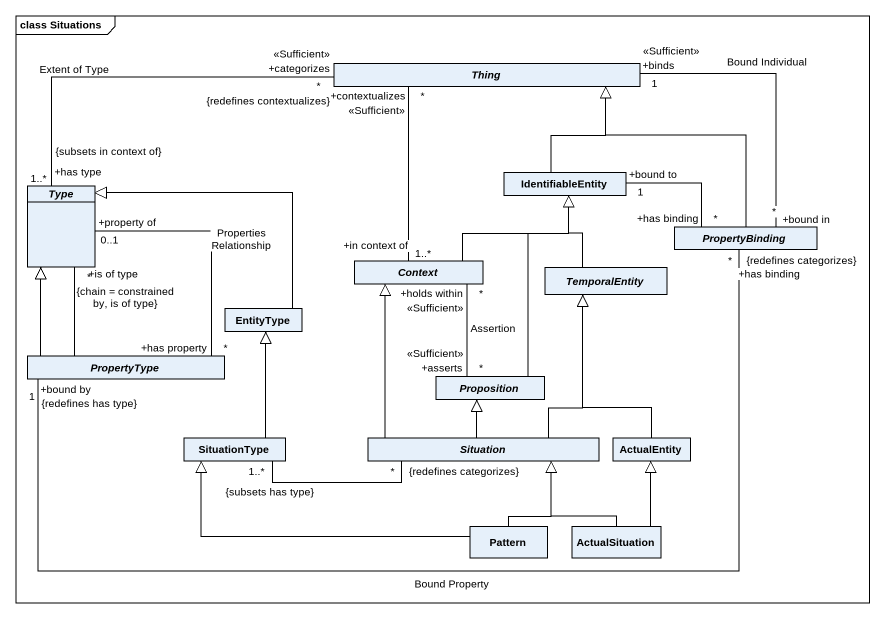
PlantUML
@startuml
mainframe class Situations
hide circle
hide empty members
abstract class Thing
class IdentifiableEntity
abstract class Type
abstract class Context
abstract class TemporalEntity
abstract class PropertyBinding
class EntityType
abstract class PropertyType
abstract class Proposition
class SituationType
abstract class Situation
class ActualEntity
class Pattern
class ActualSituation
IdentifiableEntity -up-|> Thing
IdentifiableEntity "+bound to\n1" -right- "+has binding\n*" PropertyBinding
Type "+has type\n1..*\n{subsets in context of}" -right- "+categorizes\n{redefines contextualizes}\n*\n<<Sufficient>>" Thing : Extent of Type
Type "+property of\n0..1" -- "+has property\n*" PropertyType : Properties Relationship
Context "+in context of\n1..*" -up- "+contextualizes\n*\n<<Sufficient>>" Thing
Context -up-|> IdentifiableEntity
Context "+holds within\n*\n<<Sufficient>>" -- "+asserts\n*\n<<Sufficient>>" Proposition : Assertion
TemporalEntity -up-|> IdentifiableEntity
PropertyBinding "+bound in\n*" -up- "+binds\n1\n<<Sufficient>>" Thing : Bound Individual
PropertyBinding -up-|> Thing
EntityType -left-|> Type
PropertyType -up- "{chain = constrained by, is of type}\n+is of type\n*" Type
PropertyType -up-|> Type
PropertyType "+bound by\n1\n{redefines has type}" -right- "*\n+has binding\n{redefines categorizes}" PropertyBinding : Bound Property
Proposition -up-|> IdentifiableEntity
SituationType -up-|> EntityType
SituationType "1..*\n{subsets has type}" -right- "{redefines categorizes}\n*" Situation
Situation -up-|> Context
Situation -up-|> TemporalEntity
Situation -up-|> Proposition
ActualEntity -up-|> TemporalEntity
Pattern -left-|> SituationType
Pattern -up-|> Situation
ActualSituation -up-|> Situation
ActualSituation -up-|> ActualEntity
@enduml
